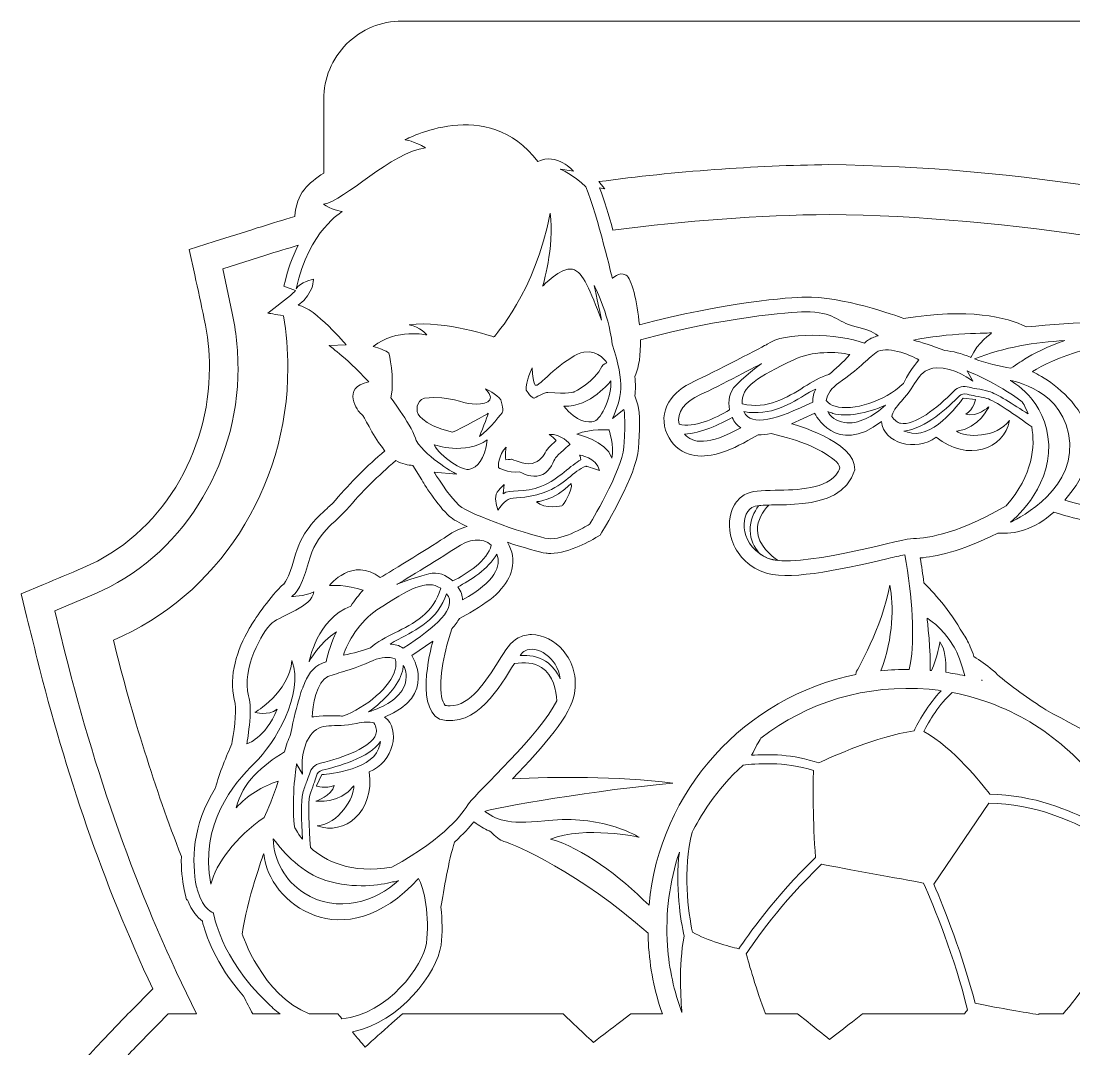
# Model space of a CAD drawing. Header units: millimetres. Extents: x -1650 to -402, y -637 to 45.
# Drawn here: x -789.4 to -708.6, y -532.3 to -453.4 of the extents above; entities that cross this region are included whole.
import ezdxf

# ---------------------------------------------------------------- set-up
doc = ezdxf.new("R2010")
doc.units = ezdxf.units.MM
doc.linetypes.add('K5LT32771', pattern=[0])
doc.linetypes.add('K5LT32772', pattern=[0])
doc.layers.add('layer 1', color=7, linetype='Continuous')

msp = doc.modelspace()

# ---------------------------------------------------------------- linework, layer by layer
at = {"layer": 'layer 1', "color": 1, "linetype": 'K5LT32771', "lineweight": 18, "true_color": 0xff0000}
for points, knots in [([(-766.167, -465.087), (-766.167, -461.47), (-766.167, -459.416), (-766.167, -459.416), (-766.167, -457.825), (-765.535, -456.299), (-764.41, -455.174), (-763.285, -454.048), (-761.759, -453.416), (-760.167, -453.416), (-760.167, -453.416), (-692.168, -453.416), (-692.168, -453.416), (-690.576, -453.416), (-689.05, -454.048), (-687.925, -455.174), (-686.8, -456.299), (-686.168, -457.825), (-686.168, -459.416), (-686.168, -459.416), (-686.168, -462.753), (-686.168, -468.483)], [0.5200302, 0.5200302, 0.5200302, 0.5200302, 0.5263158, 0.5263158, 0.5263158, 0.5789474, 0.5789474, 0.5789474, 0.6315789, 0.6315789, 0.6315789, 0.6842105, 0.6842105, 0.6842105, 0.7368421, 0.7368421, 0.7368421, 0.7894737, 0.7894737, 0.7894737, 0.7969177, 0.7969177, 0.7969177, 0.7969177]), ([(-766.167, -565.715), (-766.608, -564.897), (-766.94, -564.014), (-767.146, -563.083), (-767.146, -563.083), (-767.676, -563.247), (-767.676, -563.247), (-767.931, -563.326), (-768.186, -563.405), (-768.441, -563.484), (-772.037, -564.599), (-775.425, -565.79), (-778.928, -567.17), (-779.469, -567.384), (-780.01, -567.597), (-780.552, -567.811), (-780.552, -567.811), (-781.807, -568.305), (-781.807, -568.305), (-782.814, -567.407), (-782.814, -567.407), (-783.248, -567.02), (-783.682, -566.633), (-784.117, -566.245), (-784.982, -565.474), (-785.811, -564.696), (-786.636, -563.881), (-786.974, -563.547), (-787.312, -563.212), (-787.65, -562.878), (-787.65, -562.878), (-788.433, -562.104), (-788.433, -562.104), (-788.279, -561.014), (-788.279, -561.014), (-788.279, -561.011), (-786.997, -551.933), (-786.996, -551.93), (-786.996, -551.93), (-786.8, -550.537), (-786.8, -550.537), (-785.855, -550.256), (-785.855, -550.256), (-785.906, -550.195), (-785.957, -550.134), (-786.007, -550.073), (-786.007, -550.073), (-786.628, -549.326), (-786.628, -549.326), (-786.492, -548.365), (-786.492, -548.365), (-786.491, -548.354), (-784.411, -533.621), (-784.41, -533.616), (-784.41, -533.616), (-784.314, -532.932), (-784.314, -532.932), (-783.841, -532.426), (-783.841, -532.426), (-783.637, -532.208), (-783.433, -531.99), (-783.229, -531.772), (-782.328, -530.808), (-781.418, -529.862), (-780.49, -528.923), (-780.212, -528.642), (-779.934, -528.361), (-779.657, -528.081), (-779.657, -528.081), (-779.283, -527.703), (-779.283, -527.703), (-783.087, -519.595), (-785.982, -511.072), (-788.141, -502.384), (-788.405, -501.325), (-788.668, -500.266), (-788.932, -499.206), (-788.932, -499.206), (-789.384, -497.385), (-789.384, -497.385), (-787.654, -496.657), (-787.654, -496.657), (-786.648, -496.234), (-785.641, -495.811), (-784.635, -495.388), (-778.603, -492.852), (-774.933, -486.485), (-774.933, -480.046), (-774.933, -478.788), (-775.063, -477.527), (-775.327, -476.296), (-775.571, -475.163), (-775.815, -474.031), (-776.058, -472.898), (-776.058, -472.898), (-776.477, -470.95), (-776.477, -470.95), (-774.578, -470.348), (-774.578, -470.348), (-773.473, -469.998), (-772.369, -469.648), (-771.264, -469.298), (-770.429, -469.033), (-769.591, -468.776), (-768.751, -468.527), (-768.751, -468.527), (-768.394, -468.422), (-768.394, -468.422), (-768.267, -466.623), (-767.328, -465.838), (-766.167, -465.087)], [1.519539, 1.519539, 1.519539, 1.519539, 1.5217391, 1.5217391, 1.5217391, 1.5326087, 1.5326087, 1.5326087, 1.5434783, 1.5434783, 1.5434783, 1.5543478, 1.5543478, 1.5543478, 1.5652174, 1.5652174, 1.5652174, 1.576087, 1.576087, 1.5869565, 1.5869565, 1.5869565, 1.5978261, 1.5978261, 1.5978261, 1.6086957, 1.6086957, 1.6086957, 1.6195652, 1.6195652, 1.6195652, 1.6304348, 1.6304348, 1.6413043, 1.6413043, 1.6413043, 1.6521739, 1.6521739, 1.6521739, 1.6630435, 1.6630435, 1.673913, 1.673913, 1.673913, 1.6847826, 1.6847826, 1.6847826, 1.6956522, 1.6956522, 1.7065217, 1.7065217, 1.7065217, 1.7173913, 1.7173913, 1.7173913, 1.7282609, 1.7282609, 1.7391304, 1.7391304, 1.7391304, 1.75, 1.75, 1.75, 1.7608696, 1.7608696, 1.7608696, 1.7717391, 1.7717391, 1.7717391, 1.7826087, 1.7826087, 1.7826087, 1.7934783, 1.7934783, 1.7934783, 1.8043478, 1.8043478, 1.8043478, 1.8152174, 1.8152174, 1.826087, 1.826087, 1.826087, 1.8369565, 1.8369565, 1.8369565, 1.8478261, 1.8478261, 1.8478261, 1.8586957, 1.8586957, 1.8586957, 1.8695652, 1.8695652, 1.8695652, 1.8804348, 1.8804348, 1.8913043, 1.8913043, 1.8913043, 1.9021739, 1.9021739, 1.9021739, 1.9130435, 1.9130435, 1.9130435, 1.923913, 1.923913, 1.923913, 1.9315444, 1.9315444, 1.9315444, 1.9315444])]:
    msp.add_open_spline(points, degree=3, knots=knots, dxfattribs=at)
at = {"layer": 'layer 1', "color": 3, "linetype": 'K5LT32772', "lineweight": 18, "true_color": 0x00ff00}
for points, knots in [([(-764.81, -558.387), (-765.061, -559.167), (-765.197, -559.997), (-765.197, -560.859), (-765.197, -565.315), (-761.573, -568.939), (-757.118, -568.939), (-757.118, -568.939), (-749.828, -568.939), (-740.353, -568.939), (-735.491, -571.801), (-731.376, -573.509), (-728.656, -574.465), (-728.656, -574.465), (-727.387, -574.912), (-727.387, -574.912), (-726.118, -574.465), (-726.118, -574.465), (-723.399, -573.509), (-719.283, -571.801), (-714.422, -568.939), (-704.947, -568.939), (-697.657, -568.939), (-697.657, -568.939), (-693.202, -568.939), (-689.578, -565.315), (-689.578, -560.859), (-689.578, -560.453), (-689.609, -560.053), (-689.667, -559.663), (-689.663, -559.664), (-689.66, -559.665), (-689.656, -559.666), (-689.656, -559.666), (-688.286, -560.027), (-688.286, -560.027), (-686.887, -560.425), (-686.887, -560.425), (-683.346, -561.435), (-681.629, -561.982), (-678.145, -563.211), (-678.145, -563.211), (-677.411, -563.471), (-677.411, -563.471), (-674.506, -564.514), (-673.101, -565.058), (-670.253, -566.244), (-670.253, -566.244), (-665.658, -568.16), (-665.658, -568.16), (-667.365, -556.069), (-667.365, -556.069), (-668.902, -555.535), (-668.902, -555.535), (-669.758, -553.915), (-670.418, -552.688), (-671.161, -551.345), (-670.549, -550.675), (-670.104, -550.164), (-669.394, -549.326), (-669.394, -549.326), (-668.575, -548.356), (-668.575, -548.356), (-670.492, -534.774), (-670.492, -534.774), (-670.967, -534.172), (-670.967, -534.172), (-672.116, -532.715), (-672.687, -532.01), (-673.823, -530.644), (-673.823, -530.644), (-674.674, -529.622), (-674.674, -529.622), (-676.297, -529.622), (-678.859, -529.622), (-674.649, -521.248), (-671.275, -511.978), (-668.759, -501.856), (-668.759, -501.856), (-667.97, -498.677), (-667.97, -498.677), (-670.989, -497.408), (-670.989, -497.408), (-677.594, -494.632), (-682.033, -487.655), (-682.033, -480.046), (-682.033, -478.62), (-681.884, -477.204), (-681.589, -475.836), (-681.589, -475.836), (-680.858, -472.437), (-680.858, -472.437), (-684.173, -471.387), (-684.173, -471.387), (-697.803, -467.067), (-713.135, -464.601), (-727.43, -464.44), (-733.189, -464.505), (-739.132, -464.949), (-745.071, -465.742), (-744.809, -466.051), (-744.609, -466.288), (-744.609, -466.288), (-745.003, -466.228), (-745.003, -466.228), (-744.652, -467.167), (-744.293, -468.351), (-743.983, -469.464), (-738.378, -468.736), (-732.779, -468.324), (-727.387, -468.264), (-713.601, -468.419), (-698.469, -470.867), (-685.328, -475.032), (-685.679, -476.666), (-685.856, -478.342), (-685.856, -480.046), (-685.856, -489.329), (-680.395, -497.602), (-672.47, -500.933), (-674.537, -509.252), (-677.196, -516.968), (-680.432, -524.059), (-689.666, -517.705), (-705.276, -509.235), (-710.779, -506.296), (-712.013, -505.473), (-713.591, -504.37), (-714.499, -503.571), (-714.632, -503.429), (-714.763, -503.304), (-714.889, -503.206), (-715.336, -502.859), (-715.852, -502.492), (-716.289, -502.19), (-716.475, -501.653), (-716.664, -501.2), (-716.848, -500.89), (-716.95, -500.719), (-717.054, -500.56), (-717.157, -500.408), (-717.157, -500.408), (-717.157, -500.408), (-717.157, -500.408), (-718.106, -498.67), (-719.503, -497.166), (-720.135, -496.527), (-720.213, -495.897), (-720.304, -495.262), (-720.415, -494.629), (-719.256, -494.529), (-717.428, -494.183), (-714.451, -492.72), (-713.214, -492.81), (-711.679, -492.498), (-710.159, -491.1), (-710.159, -491.1), (-709.665, -491.259), (-709.665, -491.259), (-707.994, -491.795), (-705.855, -492.115), (-703.942, -492.115), (-703.942, -492.115), (-703.942, -492.115), (-703.942, -492.115), (-701.679, -492.115), (-700.098, -491.7), (-699.244, -490.882), (-698.99, -490.639), (-698.63, -490.342), (-698.248, -490.027), (-696.559, -488.63), (-694.245, -486.718), (-694.366, -484.246), (-694.519, -481.097), (-697.718, -477.341), (-702.235, -476.768), (-704.325, -476.253), (-708.493, -476.562), (-712.255, -476.889), (-713.809, -476.125), (-716.672, -475.444), (-721.693, -476.239), (-721.693, -476.239), (-725.726, -474.708), (-728.764, -474.608), (-728.764, -474.608), (-728.911, -474.615), (-728.911, -474.615), (-729.024, -474.611), (-729.14, -474.608), (-729.263, -474.608), (-730.299, -474.608), (-735.517, -475.003), (-741.953, -476.739), (-742.121, -474.982), (-742.533, -473.163), (-742.976, -472.922), (-743.554, -472.606), (-744.026, -473.184), (-744.026, -473.184), (-745.128, -468.46), (-746.073, -466.151), (-747.018, -465.207), (-748.014, -464.787), (-748.014, -464.787), (-747.019, -464.939), (-747.019, -464.939), (-748.26, -463.471), (-749.747, -464.209), (-753.578, -459.066), (-759.929, -462.53), (-759.929, -462.53), (-759.194, -462.635), (-758.355, -463.159), (-760.926, -463.422), (-764.6, -467.254), (-766.174, -467.463), (-765.702, -467.884), (-764.757, -468.041), (-764.757, -468.041), (-767.277, -469.458), (-768.274, -473.971), (-768.011, -473.447), (-766.962, -473.237), (-766.962, -473.237), (-766.857, -474.234), (-768.116, -475.231), (-766.805, -475.441), (-764.443, -478.275), (-764.443, -478.275), (-765.755, -478.328), (-765.755, -478.328), (-764.653, -479.062), (-762.711, -481.109), (-764.862, -481.529), (-763.551, -483.418), (-763.288, -483.576), (-763.025, -483.733), (-762.5, -485.151), (-761.661, -486.148), (-761.607, -486.242), (-761.549, -486.329), (-761.489, -486.411), (-762.833, -487.555), (-764.108, -488.812), (-765.274, -490.195), (-765.433, -490.384), (-765.654, -490.588), (-765.911, -490.824), (-766.757, -491.602), (-767.915, -492.668), (-768.433, -494.699), (-768.832, -496.262), (-769.253, -496.645), (-769.258, -496.649), (-769.258, -496.649), (-769.258, -496.649), (-769.258, -496.649), (-770.275, -497.54), (-771.355, -499.199), (-771.754, -499.838), (-771.754, -499.838), (-771.762, -499.852), (-771.762, -499.852), (-771.859, -500.008), (-771.914, -500.102), (-771.914, -500.102), (-771.914, -500.106), (-771.914, -500.106), (-772.773, -501.562), (-773.494, -503.743), (-773.026, -505.497), (-773.026, -505.497), (-773.007, -505.563), (-773.007, -505.563), (-772.847, -506.041), (-772.968, -507.567), (-773.179, -508.692), (-773.179, -508.692), (-773.22, -508.906), (-773.22, -508.906), (-773.608, -509.78), (-774.176, -511.146), (-774.471, -512.273), (-776.274, -515.166), (-776.315, -517.908), (-775.927, -519.888), (-775.927, -519.888), (-775.909, -519.889), (-775.909, -519.889), (-775.89, -519.97), (-775.873, -520.052), (-775.851, -520.124), (-775.376, -521.691), (-774.617, -521.881), (-774.617, -521.881), (-774.146, -525.303), (-770.513, -528.742), (-770.208, -529.052), (-769.878, -529.349), (-769.521, -529.622), (-770.198, -529.622), (-770.908, -529.622), (-771.617, -529.622), (-771.853, -529.174), (-772.086, -528.722), (-772.316, -528.269), (-774.494, -525.792), (-775.244, -523.477), (-775.479, -522.499), (-775.84, -522.226), (-776.281, -521.735), (-776.622, -520.857), (-776.622, -520.857), (-776.706, -520.857), (-776.706, -520.857), (-776.878, -520.075), (-776.878, -520.075), (-777.019, -519.355), (-777.115, -518.496), (-777.086, -517.541), (-779.113, -512.307), (-780.854, -506.768), (-782.304, -500.933), (-774.379, -497.602), (-768.918, -489.329), (-768.918, -480.046), (-768.918, -478.688), (-769.031, -477.346), (-769.255, -476.03), (-769.831, -475.937), (-770.445, -475.839), (-770.445, -475.839), (-768.718, -474.472), (-768.718, -474.472), (-768.56, -474.347), (-768.433, -474.226), (-768.332, -474.111), (-768.332, -474.111), (-769.219, -473.762), (-769.219, -473.762), (-768.943, -472.514), (-768.556, -471.479), (-768.129, -470.629), (-768.959, -470.875), (-769.784, -471.127), (-770.602, -471.387), (-770.602, -471.387), (-773.916, -472.437), (-773.916, -472.437), (-773.185, -475.836), (-773.185, -475.836), (-772.891, -477.204), (-772.742, -478.62), (-772.742, -480.046), (-772.742, -487.655), (-777.18, -494.632), (-783.786, -497.408), (-783.786, -497.408), (-786.805, -498.677), (-786.805, -498.677), (-786.015, -501.856), (-786.015, -501.856), (-783.499, -511.978), (-780.125, -521.248), (-775.915, -529.622), (-777.218, -529.622), (-778.098, -529.622), (-778.098, -529.622), (-778.931, -530.464), (-778.931, -530.464), (-780.005, -531.551), (-780.545, -532.111), (-781.629, -533.269), (-781.629, -533.269), (-782.24, -533.923), (-782.24, -533.923), (-784.322, -548.671), (-784.322, -548.671), (-783.519, -549.637), (-783.519, -549.637), (-782.905, -550.378), (-782.52, -550.829), (-782.012, -551.399), (-782.341, -551.496), (-784.826, -552.236), (-784.826, -552.236), (-786.109, -561.32), (-786.109, -561.32), (-785.095, -562.322), (-785.095, -562.322), (-784.151, -563.255), (-783.65, -563.726), (-782.658, -564.61), (-782.658, -564.61), (-781.355, -565.771), (-781.355, -565.771), (-779.731, -565.131), (-779.731, -565.131), (-775.492, -563.462), (-773.404, -562.727), (-769.09, -561.391), (-769.09, -561.391), (-768.326, -561.154), (-768.326, -561.154), (-767.797, -560.553), (-767.797, -560.553), (-766.835, -559.457), (-766.269, -558.826), (-765.431, -557.916), (-765.222, -558.077), (-765.025, -558.226), (-764.81, -558.387)], [0, 0, 0, 0, 0.006667, 0.006667, 0.006667, 0.013333, 0.013333, 0.013333, 0.02, 0.02, 0.02, 0.026667, 0.026667, 0.026667, 0.033333, 0.033333, 0.04, 0.04, 0.04, 0.046667, 0.046667, 0.046667, 0.053333, 0.053333, 0.053333, 0.06, 0.06, 0.06, 0.066667, 0.066667, 0.066667, 0.073333, 0.073333, 0.073333, 0.08, 0.08, 0.086667, 0.086667, 0.086667, 0.093333, 0.093333, 0.093333, 0.1, 0.1, 0.1, 0.106667, 0.106667, 0.106667, 0.113333, 0.113333, 0.12, 0.12, 0.126667, 0.126667, 0.126667, 0.133333, 0.133333, 0.133333, 0.14, 0.14, 0.14, 0.146667, 0.146667, 0.153333, 0.153333, 0.16, 0.16, 0.16, 0.166667, 0.166667, 0.166667, 0.173333, 0.173333, 0.18, 0.18, 0.18, 0.186667, 0.186667, 0.186667, 0.193333, 0.193333, 0.2, 0.2, 0.2, 0.206667, 0.206667, 0.206667, 0.213333, 0.213333, 0.213333, 0.22, 0.22, 0.226667, 0.226667, 0.226667, 0.233333, 0.233333, 0.233333, 0.24, 0.24, 0.24, 0.246667, 0.246667, 0.253333, 0.253333, 0.253333, 0.26, 0.26, 0.26, 0.266667, 0.266667, 0.266667, 0.273333, 0.273333, 0.273333, 0.28, 0.28, 0.28, 0.286667, 0.286667, 0.286667, 0.293333, 0.293333, 0.293333, 0.3, 0.3, 0.3, 0.306667, 0.306667, 0.306667, 0.313333, 0.313333, 0.313333, 0.32, 0.32, 0.32, 0.326667, 0.326667, 0.326667, 0.333333, 0.333333, 0.333333, 0.34, 0.34, 0.34, 0.346667, 0.346667, 0.346667, 0.353333, 0.353333, 0.353333, 0.36, 0.36, 0.36, 0.366667, 0.366667, 0.366667, 0.373333, 0.373333, 0.373333, 0.38, 0.38, 0.38, 0.386667, 0.386667, 0.386667, 0.393333, 0.393333, 0.393333, 0.4, 0.4, 0.4, 0.406667, 0.406667, 0.406667, 0.413333, 0.413333, 0.413333, 0.42, 0.42, 0.42, 0.426667, 0.426667, 0.426667, 0.433333, 0.433333, 0.433333, 0.44, 0.44, 0.44, 0.446667, 0.446667, 0.446667, 0.453333, 0.453333, 0.453333, 0.46, 0.46, 0.46, 0.466667, 0.466667, 0.473333, 0.473333, 0.473333, 0.48, 0.48, 0.486667, 0.486667, 0.493333, 0.493333, 0.493333, 0.5, 0.5, 0.506667, 0.506667, 0.506667, 0.513333, 0.513333, 0.513333, 0.52, 0.52, 0.526667, 0.526667, 0.526667, 0.533333, 0.533333, 0.54, 0.54, 0.54, 0.546667, 0.546667, 0.553333, 0.553333, 0.56, 0.56, 0.56, 0.566667, 0.566667, 0.566667, 0.573333, 0.573333, 0.573333, 0.58, 0.58, 0.58, 0.586667, 0.586667, 0.586667, 0.593333, 0.593333, 0.593333, 0.6, 0.6, 0.6, 0.606667, 0.606667, 0.606667, 0.62, 0.62, 0.62, 0.626667, 0.626667, 0.626667, 0.633333, 0.633333, 0.633333, 0.64, 0.64, 0.646667, 0.646667, 0.646667, 0.653333, 0.653333, 0.653333, 0.66, 0.66, 0.66, 0.666667, 0.666667, 0.666667, 0.673333, 0.673333, 0.673333, 0.68, 0.68, 0.68, 0.686667, 0.686667, 0.686667, 0.693333, 0.693333, 0.693333, 0.7, 0.7, 0.7, 0.706667, 0.706667, 0.713333, 0.713333, 0.713333, 0.72, 0.72, 0.72, 0.726667, 0.726667, 0.726667, 0.733333, 0.733333, 0.733333, 0.74, 0.74, 0.74, 0.746667, 0.746667, 0.746667, 0.753333, 0.753333, 0.76, 0.76, 0.76, 0.766667, 0.766667, 0.766667, 0.773333, 0.773333, 0.773333, 0.78, 0.78, 0.78, 0.786667, 0.786667, 0.786667, 0.793333, 0.793333, 0.8, 0.8, 0.8, 0.806667, 0.806667, 0.806667, 0.813333, 0.813333, 0.813333, 0.82, 0.82, 0.82, 0.826667, 0.826667, 0.826667, 0.833333, 0.833333, 0.84, 0.84, 0.84, 0.846667, 0.846667, 0.846667, 0.853333, 0.853333, 0.853333, 0.86, 0.86, 0.866667, 0.866667, 0.866667, 0.873333, 0.873333, 0.873333, 0.88, 0.88, 0.886667, 0.886667, 0.886667, 0.893333, 0.893333, 0.893333, 0.9, 0.9, 0.906667, 0.906667, 0.913333, 0.913333, 0.913333, 0.92, 0.92, 0.92, 0.926667, 0.926667, 0.933333, 0.933333, 0.94, 0.94, 0.94, 0.946667, 0.946667, 0.946667, 0.953333, 0.953333, 0.96, 0.96, 0.96, 0.966667, 0.966667, 0.966667, 0.973333, 0.973333, 0.98, 0.98, 0.98, 0.986667, 0.986667, 0.986667, 1, 1, 1, 1]), ([(-761.013, -482.338), (-761.013, -482.338), (-759.3, -484.649), (-759.074, -485.624), (-758.166, -487.041), (-755.99, -488.189), (-755.99, -488.189), (-757.688, -488.052), (-757.688, -488.052), (-756.598, -489.87), (-755.767, -490.597), (-754.936, -491.325), (-750.105, -492.987), (-748.962, -493.142), (-747.819, -493.298), (-745.793, -492.051), (-745.793, -492.051), (-743.301, -488), (-743.145, -486.13), (-742.989, -483.689), (-743.145, -483.221), (-743.145, -483.221), (-744.023, -483.917), (-744.023, -483.917), (-743.334, -482.362), (-743.021, -481.266), (-744.033, -478.229), (-744.356, -475.698), (-745.43, -473.716), (-745.43, -473.716), (-744.963, -475.793), (-744.859, -476.365), (-745.742, -474.131), (-746.21, -472.677), (-747.092, -472.469), (-747.975, -472.261), (-749.378, -473.767), (-749.378, -473.767), (-748.443, -470.807), (-748.807, -468.157), (-749.897, -474.184), (-753.117, -477.664), (-753.117, -477.664), (-756.858, -476.365), (-759.611, -476.728), (-758.779, -476.884), (-758.26, -477.508), (-758.26, -477.508), (-760.597, -476.988), (-762.364, -478.39), (-761.324, -478.702), (-761.169, -478.91), (-761.169, -478.91), (-760.702, -480.78), (-761.013, -482.338)], [0, 0, 0, 0, 0.045455, 0.045455, 0.045455, 0.090909, 0.090909, 0.136364, 0.136364, 0.181818, 0.181818, 0.181818, 0.227273, 0.227273, 0.227273, 0.272727, 0.272727, 0.318182, 0.318182, 0.318182, 0.363636, 0.363636, 0.409091, 0.409091, 0.409091, 0.454545, 0.454545, 0.454545, 0.5, 0.5, 0.545455, 0.545455, 0.545455, 0.590909, 0.590909, 0.590909, 0.636364, 0.636364, 0.681818, 0.681818, 0.681818, 0.727273, 0.727273, 0.772727, 0.772727, 0.772727, 0.818182, 0.818182, 0.863636, 0.863636, 0.863636, 0.909091, 0.909091, 1, 1, 1, 1]), ([(-752.077, -493.423), (-750.788, -493.859), (-749.607, -494.192), (-749.115, -494.259), (-748.999, -494.275), (-748.878, -494.283), (-748.752, -494.283), (-747.34, -494.283), (-745.548, -493.224), (-745.202, -493.012), (-745.202, -493.012), (-744.974, -492.871), (-744.974, -492.871), (-744.834, -492.642), (-744.834, -492.642), (-744.564, -492.204), (-742.194, -488.302), (-742.019, -486.202), (-741.942, -484.988), (-741.889, -483.423), (-742.076, -482.864), (-742.076, -482.864), (-742.305, -482.177), (-742.305, -482.177), (-742.248, -481.735), (-742.243, -481.249), (-742.3, -480.697), (-742.106, -480.252), (-741.874, -479.471), (-741.874, -478.275), (-741.874, -478.149), (-741.876, -478.02), (-741.88, -477.888), (-735.519, -476.147), (-730.343, -475.736), (-729.263, -475.736), (-726.919, -475.736), (-726.874, -476.502), (-725.432, -476.863), (-724.51, -477.093), (-724.104, -477.213), (-723.648, -477.588), (-723.942, -477.65), (-724.219, -477.764), (-724.464, -477.948), (-724.544, -478.007), (-724.621, -478.074), (-724.699, -478.139), (-726.696, -477.381), (-730.91, -477.257), (-732.149, -478.229), (-732.182, -478.247), (-736.451, -480.479), (-737.735, -481.065), (-738.637, -481.475), (-739.292, -482.011), (-739.684, -482.657), (-740.151, -483.428), (-740.199, -484.308), (-739.82, -485.135), (-739.471, -485.892), (-738.894, -486.418), (-738.149, -486.657), (-736.99, -487.029), (-735.51, -486.687), (-733.627, -485.612), (-733.627, -485.612), (-732.853, -485.17), (-732.853, -485.17), (-732.542, -485.179), (-732.211, -485.147), (-731.856, -485.078), (-731.856, -485.078), (-730.584, -485.414), (-730.584, -485.414), (-728.79, -485.893), (-726.738, -486.962), (-726.567, -487.7), (-726.612, -487.819), (-726.667, -487.931), (-726.73, -488.034), (-726.73, -488.034), (-726.73, -488.034), (-726.73, -488.034), (-727.539, -489.368), (-729.843, -489.404), (-731.527, -489.43), (-732.632, -489.446), (-733.361, -489.458), (-733.908, -489.79), (-734.208, -489.972), (-734.457, -490.226), (-734.649, -490.543), (-735.098, -491.283), (-735.177, -492.292), (-734.861, -493.243), (-734.488, -494.363), (-733.645, -495.236), (-732.485, -495.702), (-730.721, -496.413), (-726.925, -495.618), (-722.86, -494.668), (-722.426, -494.567), (-721.958, -494.457), (-721.603, -494.38), (-720.997, -497.553), (-720.834, -501.012), (-721.152, -502.683), (-721.183, -502.847), (-721.221, -503.015), (-721.266, -503.186), (-721.995, -503.181), (-722.714, -503.216), (-723.423, -503.287), (-722.47, -500.67), (-722.437, -498.323), (-722.739, -496.709), (-723.321, -499.955), (-725.319, -503.367), (-725.319, -503.367), (-725.324, -503.437), (-725.341, -503.576), (-733.856, -505.288), (-740.424, -512.442), (-741.215, -521.286), (-743.55, -519.004), (-746.29, -516.891), (-748.775, -516.202), (-746.116, -515.165), (-741.971, -516.067), (-741.971, -516.067), (-744.661, -514.385), (-748.595, -514.76), (-751.964, -515.081), (-752.688, -514.87), (-753.822, -514.084), (-753.281, -513.813), (-744.81, -512.371), (-739.402, -511.921), (-743.719, -511.352), (-748.441, -511.417), (-751.683, -511.576), (-749.235, -509.027), (-747.197, -506.67), (-746.93, -505.036), (-746.728, -503.802), (-747.038, -502.629), (-747.801, -501.73), (-748.45, -500.967), (-749.354, -500.51), (-750.219, -500.51), (-750.591, -500.51), (-750.937, -500.592), (-751.248, -500.755), (-751.816, -501.05), (-752.204, -501.668), (-752.791, -502.604), (-753.686, -504.03), (-754.911, -505.983), (-756.471, -505.983), (-756.471, -505.983), (-756.471, -505.983), (-756.471, -505.983), (-756.592, -505.983), (-756.716, -505.972), (-756.842, -505.949), (-757.383, -505.42), (-757.234, -503.112), (-756.713, -501.329), (-756.713, -501.329), (-756.341, -500.067), (-756.341, -500.067), (-756.099, -499.799), (-755.899, -499.532), (-755.745, -499.262), (-755.745, -499.262), (-754.966, -498.829), (-754.966, -498.829), (-753.07, -497.775), (-752.011, -496.688), (-751.729, -495.504), (-751.559, -494.793), (-751.68, -494.077), (-752.077, -493.423)], [0, 0, 0, 0, 0.015873, 0.015873, 0.015873, 0.031746, 0.031746, 0.031746, 0.047619, 0.047619, 0.047619, 0.063492, 0.063492, 0.079365, 0.079365, 0.079365, 0.095238, 0.095238, 0.095238, 0.111111, 0.111111, 0.111111, 0.126984, 0.126984, 0.126984, 0.142857, 0.142857, 0.142857, 0.15873, 0.15873, 0.15873, 0.174603, 0.174603, 0.174603, 0.190476, 0.190476, 0.190476, 0.206349, 0.206349, 0.206349, 0.222222, 0.222222, 0.222222, 0.238095, 0.238095, 0.238095, 0.253968, 0.253968, 0.253968, 0.269841, 0.269841, 0.269841, 0.285714, 0.285714, 0.285714, 0.301587, 0.301587, 0.301587, 0.31746, 0.31746, 0.31746, 0.333333, 0.333333, 0.333333, 0.349206, 0.349206, 0.349206, 0.365079, 0.365079, 0.365079, 0.380952, 0.380952, 0.380952, 0.396825, 0.396825, 0.396825, 0.412698, 0.412698, 0.412698, 0.428571, 0.428571, 0.428571, 0.444444, 0.444444, 0.444444, 0.460317, 0.460317, 0.460317, 0.47619, 0.47619, 0.47619, 0.492063, 0.492063, 0.492063, 0.507937, 0.507937, 0.507937, 0.52381, 0.52381, 0.52381, 0.539683, 0.539683, 0.539683, 0.555556, 0.555556, 0.555556, 0.571429, 0.571429, 0.571429, 0.587302, 0.587302, 0.587302, 0.603175, 0.603175, 0.603175, 0.619048, 0.619048, 0.619048, 0.634921, 0.634921, 0.650794, 0.650794, 0.650794, 0.666667, 0.666667, 0.666667, 0.68254, 0.68254, 0.68254, 0.698413, 0.698413, 0.714286, 0.714286, 0.714286, 0.730159, 0.730159, 0.730159, 0.746032, 0.746032, 0.746032, 0.761905, 0.761905, 0.761905, 0.777778, 0.777778, 0.777778, 0.793651, 0.793651, 0.793651, 0.809524, 0.809524, 0.809524, 0.825397, 0.825397, 0.825397, 0.84127, 0.84127, 0.84127, 0.857143, 0.857143, 0.857143, 0.873016, 0.873016, 0.873016, 0.888889, 0.888889, 0.888889, 0.904762, 0.904762, 0.904762, 0.920635, 0.920635, 0.920635, 0.936508, 0.936508, 0.936508, 0.952381, 0.952381, 0.952381, 0.968254, 0.968254, 0.968254, 1, 1, 1, 1]), ([(-720.931, -477.91), (-720.335, -478.075), (-719.529, -478.327), (-718.515, -478.705), (-717.927, -478.77), (-717.243, -478.919), (-716.545, -479.227), (-716.54, -479.229), (-716.535, -479.231), (-716.53, -479.233), (-716.012, -478.09), (-714.933, -477.358), (-714.933, -477.358), (-718.426, -477.358), (-720.931, -477.91)], [0, 0, 0, 0, 0.166667, 0.166667, 0.166667, 0.333333, 0.333333, 0.333333, 0.5, 0.5, 0.5, 0.666667, 0.666667, 1, 1, 1, 1]), ([(-709.332, -477.948), (-711.557, -478.052), (-713.949, -478.444), (-716.238, -479.353), (-715.369, -479.69), (-714.331, -479.919), (-713.461, -480.069), (-712.991, -479.756), (-712.427, -479.38), (-712.427, -479.38), (-711.751, -478.929), (-710.647, -478.407), (-709.332, -477.948)], [0, 0, 0, 0, 0.2, 0.2, 0.2, 0.4, 0.4, 0.4, 0.6, 0.6, 0.6, 1, 1, 1, 1]), ([(-711.802, -480.318), (-711.802, -480.318), (-703.934, -484.02), (-709.321, -490.185), (-706.202, -491.186), (-701.377, -491.363), (-700.023, -490.068), (-698.67, -488.773), (-695.374, -486.714), (-695.492, -484.301), (-695.61, -481.888), (-698.199, -478.417), (-702.377, -477.887), (-706.084, -477.71), (-710.39, -479.376), (-711.802, -480.318)], [0, 0, 0, 0, 0.166667, 0.166667, 0.166667, 0.333333, 0.333333, 0.333333, 0.5, 0.5, 0.5, 0.666667, 0.666667, 0.666667, 1, 1, 1, 1]), ([(-750.185, -480.031), (-750.185, -480.031), (-750.699, -481.093), (-750.63, -481.744), (-750.254, -482.361), (-750.014, -482.361), (-750.014, -482.361), (-749.191, -481.915), (-748.986, -481.915), (-747.409, -482.087), (-746.964, -481.881), (-746.964, -481.881), (-745.353, -481.093), (-744.839, -479.928), (-744.736, -479.756), (-744.462, -479.653), (-744.462, -479.653), (-745.011, -478.626), (-746.21, -478.831), (-747.409, -479.037), (-749.432, -481.127), (-749.706, -481.298), (-749.979, -481.47), (-750.082, -481.47), (-750.185, -480.031)], [0, 0, 0, 0, 0.1, 0.1, 0.1, 0.2, 0.2, 0.3, 0.3, 0.3, 0.4, 0.4, 0.5, 0.5, 0.5, 0.6, 0.6, 0.7, 0.7, 0.7, 0.8, 0.8, 0.8, 1, 1, 1, 1]), ([(-727.418, -480.544), (-728.1, -480.735), (-728.702, -481.111), (-729.333, -481.505), (-730.644, -482.326), (-732.113, -483.246), (-734.068, -482.808), (-734.177, -481.458), (-732.859, -480.751), (-730.117, -479.408), (-728.746, -478.741), (-726.783, -478.771), (-725.82, -479.016), (-726.357, -479.645), (-726.929, -480.111), (-727.418, -480.544)], [0, 0, 0, 0, 0.166667, 0.166667, 0.166667, 0.333333, 0.333333, 0.333333, 0.5, 0.5, 0.5, 0.666667, 0.666667, 0.666667, 1, 1, 1, 1]), ([(-721.699, -481.226), (-721.72, -481.244), (-721.745, -481.266), (-721.775, -481.292), (-723.088, -482.566), (-725.598, -483.39), (-726.942, -482.987), (-727.217, -482.904), (-727.427, -482.778), (-727.622, -482.541), (-727.538, -482.063), (-727.216, -481.567), (-726.645, -481.174), (-725.152, -480.146), (-724.497, -479.384), (-723.785, -478.848), (-723.075, -478.313), (-721.221, -479.002), (-720.514, -479.43), (-720.514, -479.43), (-721.02, -479.946), (-721.699, -481.225), (-721.699, -481.226), (-721.699, -481.226), (-721.699, -481.226)], [0, 0, 0, 0, 0.111111, 0.111111, 0.111111, 0.222222, 0.222222, 0.222222, 0.333333, 0.333333, 0.333333, 0.444444, 0.444444, 0.444444, 0.555556, 0.555556, 0.555556, 0.666667, 0.666667, 0.666667, 0.777778, 0.777778, 0.777778, 1, 1, 1, 1]), ([(-738.905, -484.35), (-739.122, -483.449), (-738.461, -482.634), (-737.268, -482.09), (-735.937, -481.484), (-732.577, -479.702), (-732.577, -479.702), (-733.4, -480.261), (-734.562, -481.388), (-735.064, -481.874), (-735.165, -482.596), (-735.032, -483.248), (-736.18, -483.948), (-737.795, -484.687), (-738.905, -484.35)], [0, 0, 0, 0, 0.166667, 0.166667, 0.166667, 0.333333, 0.333333, 0.5, 0.5, 0.5, 0.666667, 0.666667, 0.666667, 1, 1, 1, 1]), ([(-712.136, -483.577), (-713.256, -482.866), (-714.581, -481.995), (-715.145, -481.838), (-715.484, -481.744), (-715.791, -481.69), (-716.063, -481.642), (-716.292, -481.601), (-716.49, -481.566), (-716.655, -481.517), (-717.077, -481.39), (-717.523, -481.498), (-717.816, -481.802), (-719.121, -483.144), (-720.882, -484.504), (-721.914, -484.293), (-722.165, -484.242), (-722.36, -484.087), (-722.598, -483.762), (-722.527, -483.429), (-722.274, -483.037), (-721.847, -482.585), (-720.629, -481.294), (-720.61, -480.145), (-719.192, -480.038), (-717.774, -479.932), (-716.383, -481.065), (-716.383, -481.065), (-716.818, -480.269), (-716.818, -480.269), (-714.555, -481.158), (-712.599, -482.634), (-712.599, -482.634), (-712.359, -482.976), (-712.136, -483.577)], [0, 0, 0, 0, 0.076923, 0.076923, 0.076923, 0.153846, 0.153846, 0.153846, 0.230769, 0.230769, 0.230769, 0.307692, 0.307692, 0.307692, 0.384615, 0.384615, 0.384615, 0.461538, 0.461538, 0.461538, 0.538462, 0.538462, 0.538462, 0.615385, 0.615385, 0.615385, 0.692308, 0.692308, 0.769231, 0.769231, 0.846154, 0.846154, 0.846154, 1, 1, 1, 1]), ([(-744.145, -481.042), (-744.145, -481.042), (-745.71, -483.074), (-747.753, -482.975), (-746.766, -484.219), (-745.903, -484.272), (-745.394, -484.131), (-744.884, -483.99), (-744.019, -482.075), (-744.145, -481.042)], [0, 0, 0, 0, 0.25, 0.25, 0.25, 0.5, 0.5, 0.5, 1, 1, 1, 1]), ([(-713.521, -480.999), (-713.521, -480.999), (-710.692, -482.437), (-710.557, -485.939), (-710.423, -489.442), (-713.476, -491.867), (-713.476, -491.867), (-708.695, -489.75), (-708.944, -485.811), (-709.206, -481.668), (-713.521, -480.999), (-713.521, -480.999)], [0, 0, 0, 0, 0.2, 0.2, 0.2, 0.4, 0.4, 0.6, 0.6, 0.6, 1, 1, 1, 1]), ([(-753.749, -481.641), (-753.749, -481.641), (-752.893, -482.053), (-752.584, -482.498), (-752.379, -483.08), (-752.447, -483.423), (-752.447, -483.423), (-753.475, -484.794), (-754.229, -485.308), (-753.921, -484.622), (-753.544, -483.526), (-753.544, -483.526), (-755.669, -484.726), (-756.285, -484.965), (-758.787, -484.383), (-758.993, -483.423), (-758.993, -483.423), (-759.164, -482.567), (-758.444, -482.361), (-756.388, -482.155), (-755.6, -482.772), (-754.778, -482.807), (-753.955, -482.841), (-752.755, -482.738), (-753.749, -481.641)], [0, 0, 0, 0, 0.1, 0.1, 0.1, 0.2, 0.2, 0.3, 0.3, 0.3, 0.4, 0.4, 0.5, 0.5, 0.5, 0.6, 0.6, 0.7, 0.7, 0.7, 0.8, 0.8, 0.8, 1, 1, 1, 1]), ([(-711.862, -484.567), (-711.589, -486.041), (-711.75, -488.223), (-713.826, -490.637), (-718.16, -493.083), (-720.088, -493.075), (-721.151, -493.154), (-722.214, -493.235), (-729.928, -495.517), (-732.064, -494.657), (-734.201, -493.797), (-734.317, -491.358), (-733.322, -490.753), (-732.327, -490.148), (-726.543, -491.529), (-725.428, -487.855), (-725.34, -485.637), (-730.295, -484.325), (-730.295, -484.325), (-728.503, -483.519), (-728.503, -483.519), (-726.927, -486.851), (-723.385, -484.165), (-723.257, -485.789), (-720.759, -486.53), (-719.18, -485.361), (-716.78, -487.3), (-713.99, -486.285), (-713.569, -484.076), (-714.532, -485.425), (-716.942, -485.413), (-717.641, -484.893), (-715.882, -484.703), (-715.152, -483.02), (-715.152, -483.02), (-716.091, -483.851), (-716.905, -483.6), (-716.315, -483.185), (-716.163, -482.455), (-716.163, -482.455), (-717.119, -482.358), (-717.119, -482.358), (-719.259, -485.41), (-721.065, -485.041), (-721.289, -484.995), (-721.488, -484.942), (-721.663, -484.883), (-720.038, -484.733), (-718.196, -483), (-717.412, -482.194), (-717.265, -482.043), (-717.038, -481.99), (-716.818, -482.057), (-716.621, -482.115), (-716.397, -482.155), (-716.161, -482.197), (-715.902, -482.243), (-715.609, -482.294), (-715.297, -482.381), (-714.738, -482.537), (-713.052, -483.683), (-711.862, -484.567)], [0, 0, 0, 0, 0.043478, 0.043478, 0.043478, 0.086957, 0.086957, 0.086957, 0.130435, 0.130435, 0.130435, 0.173913, 0.173913, 0.173913, 0.217391, 0.217391, 0.217391, 0.26087, 0.26087, 0.304348, 0.304348, 0.347826, 0.347826, 0.347826, 0.391304, 0.391304, 0.391304, 0.434783, 0.434783, 0.434783, 0.478261, 0.478261, 0.478261, 0.521739, 0.521739, 0.565217, 0.565217, 0.565217, 0.608696, 0.608696, 0.652174, 0.652174, 0.695652, 0.695652, 0.695652, 0.73913, 0.73913, 0.73913, 0.782609, 0.782609, 0.782609, 0.826087, 0.826087, 0.826087, 0.869565, 0.869565, 0.869565, 0.913043, 0.913043, 0.913043, 1, 1, 1, 1]), ([(-728.418, -481.663), (-728.579, -481.956), (-728.668, -482.278), (-728.658, -482.661), (-731.357, -483.972), (-733.399, -484.618), (-733.933, -483.396), (-731.897, -483.766), (-730.327, -482.793), (-729.034, -481.983), (-728.859, -481.873), (-728.686, -481.766), (-728.418, -481.663)], [0, 0, 0, 0, 0.2, 0.2, 0.2, 0.4, 0.4, 0.4, 0.6, 0.6, 0.6, 1, 1, 1, 1]), ([(-723.067, -482.897), (-724.001, -483.742), (-725.197, -484.415), (-726.227, -484.23), (-726.873, -484.114), (-727.304, -483.793), (-727.508, -483.384), (-727.351, -483.439), (-727.232, -483.488), (-727.104, -483.527), (-726.079, -483.834), (-724.522, -483.545), (-723.067, -482.897)], [0, 0, 0, 0, 0.2, 0.2, 0.2, 0.4, 0.4, 0.4, 0.6, 0.6, 0.6, 1, 1, 1, 1]), ([(-738.501, -485.127), (-737.188, -485.048), (-735.803, -484.371), (-734.834, -483.846), (-734.672, -484.193), (-734.444, -484.478), (-734.186, -484.633), (-736.648, -486.038), (-737.885, -485.831), (-738.501, -485.127)], [0, 0, 0, 0, 0.25, 0.25, 0.25, 0.5, 0.5, 0.5, 1, 1, 1, 1]), ([(-752.175, -486.116), (-752.175, -486.116), (-752.284, -486.743), (-752.202, -487.097), (-751.957, -487.069), (-751.738, -487.043), (-751.738, -487.043), (-750.784, -487.506), (-750.184, -487.37), (-749.585, -487.233), (-749.285, -486.77), (-749.094, -486.416), (-748.903, -486.061), (-748.33, -485.625), (-748.33, -485.625), (-748.74, -485.216), (-748.876, -485.162), (-747.967, -485.048), (-747.273, -485.896), (-747.273, -485.896), (-748.249, -486.743), (-748.385, -486.933), (-748.522, -487.125), (-748.74, -487.942), (-749.367, -488.215), (-749.994, -488.487), (-750.566, -488.324), (-751.139, -488.024), (-752.065, -488.106), (-752.774, -487.697), (-752.774, -487.697), (-752.802, -486.715), (-752.175, -486.116)], [0, 0, 0, 0, 0.076923, 0.076923, 0.076923, 0.153846, 0.153846, 0.230769, 0.230769, 0.230769, 0.307692, 0.307692, 0.307692, 0.384615, 0.384615, 0.461538, 0.461538, 0.461538, 0.538462, 0.538462, 0.615385, 0.615385, 0.615385, 0.692308, 0.692308, 0.692308, 0.769231, 0.769231, 0.769231, 0.846154, 0.846154, 1, 1, 1, 1]), ([(-746.752, -485.125), (-746.752, -485.125), (-744.497, -485.607), (-744.073, -486.956), (-743.861, -486.051), (-744.285, -484.798), (-744.285, -484.798), (-745.692, -484.682), (-746.752, -485.125)], [0, 0, 0, 0, 0.25, 0.25, 0.25, 0.5, 0.5, 1, 1, 1, 1]), ([(-757.703, -485.937), (-757.703, -485.937), (-755.277, -486.768), (-753.628, -485.559), (-753.765, -487.14), (-754.456, -487.66), (-754.958, -487.824), (-755.46, -487.988), (-757.238, -486.867), (-757.703, -485.937)], [0, 0, 0, 0, 0.25, 0.25, 0.25, 0.5, 0.5, 0.5, 1, 1, 1, 1]), ([(-752.401, -489.694), (-751.919, -489.328), (-750.82, -489.675), (-749.451, -489.116), (-748.083, -488.557), (-747.214, -487.477), (-746.443, -487.092), (-746.443, -486.86), (-746.56, -486.725), (-746.56, -486.725), (-745.23, -486.899), (-745.017, -487.921), (-745.904, -487.592), (-746.058, -487.592), (-746.058, -487.592), (-747.061, -487.94), (-747.619, -489.019), (-749.259, -489.598), (-750.897, -490.176), (-751.591, -489.887), (-752.015, -490.137), (-752.439, -490.388), (-752.806, -490.947), (-752.806, -490.947), (-753.037, -490.349), (-752.979, -489.906), (-752.921, -489.463), (-752.324, -489), (-752.324, -489), (-752.401, -489.694), (-752.401, -489.694)], [0, 0, 0, 0, 0.083333, 0.083333, 0.083333, 0.166667, 0.166667, 0.166667, 0.25, 0.25, 0.333333, 0.333333, 0.333333, 0.416667, 0.416667, 0.416667, 0.5, 0.5, 0.5, 0.583333, 0.583333, 0.583333, 0.666667, 0.666667, 0.75, 0.75, 0.75, 0.833333, 0.833333, 1, 1, 1, 1]), ([(-764.096, -498.331), (-766.672, -499.275), (-767.295, -502.593), (-767.295, -502.593), (-766.461, -501.09), (-765.19, -500.289), (-765.575, -501.113), (-765.864, -501.929), (-765.986, -502.589), (-766.081, -502.623), (-766.178, -502.654), (-766.271, -502.692), (-767.002, -502.984), (-767.451, -503.704), (-767.729, -504.462), (-767.729, -504.462), (-767.733, -504.466), (-767.733, -504.466), (-768.222, -505.619), (-768.707, -508.171), (-768.886, -508.557), (-769.054, -509.008), (-769.171, -509.512), (-770.887, -510.567), (-772.411, -511.847), (-772.884, -513.813), (-772.032, -512.847), (-770.891, -512.167), (-769.654, -511.758), (-770.005, -512.913), (-770.486, -514.01), (-770.732, -514.541), (-772.929, -516.042), (-774.441, -518.084), (-774.821, -519.672), (-775.722, -515.075), (-773.064, -511.921), (-771.486, -510.389), (-769.909, -508.856), (-767.656, -505.072), (-768.602, -502.503), (-768.827, -504.981), (-771.441, -506.468), (-771.441, -506.468), (-770.45, -506.784), (-769.729, -506.243), (-770.675, -508.496), (-772.072, -508.902), (-772.072, -508.902), (-771.577, -506.288), (-771.937, -505.207), (-772.477, -503.179), (-770.9, -500.25), (-770.135, -499.619), (-769.368, -498.988), (-767.07, -498.402), (-766.935, -497.23), (-767.656, -497.591), (-768.647, -497.591), (-768.647, -497.591), (-767.926, -497.275), (-767.34, -494.977), (-766.755, -492.679), (-765.21, -491.867), (-764.412, -490.922), (-763.254, -489.55), (-761.984, -488.299), (-760.635, -487.159), (-760.16, -487.419), (-759.671, -487.501), (-759.322, -487.522), (-759.322, -487.522), (-758.655, -488.632), (-758.655, -488.632), (-758.534, -488.834), (-757.446, -490.626), (-756.509, -491.445), (-756.247, -491.675), (-755.764, -491.944), (-755.163, -492.222), (-755.671, -492.35), (-756.194, -492.596), (-756.726, -492.959), (-757.735, -493.647), (-760.962, -495.609), (-761.83, -496.135), (-763.989, -494.497), (-765.719, -496.735), (-765.719, -496.735), (-764.369, -496.652), (-763.15, -497.106), (-763.468, -497.449), (-763.79, -497.869), (-764.096, -498.331)], [0, 0, 0, 0, 0.029412, 0.029412, 0.058824, 0.058824, 0.058824, 0.088235, 0.088235, 0.088235, 0.117647, 0.117647, 0.117647, 0.147059, 0.147059, 0.147059, 0.176471, 0.176471, 0.205882, 0.205882, 0.205882, 0.235294, 0.235294, 0.235294, 0.264706, 0.264706, 0.264706, 0.294118, 0.294118, 0.294118, 0.323529, 0.323529, 0.323529, 0.352941, 0.352941, 0.352941, 0.382353, 0.382353, 0.382353, 0.411765, 0.411765, 0.411765, 0.441176, 0.441176, 0.470588, 0.470588, 0.470588, 0.5, 0.5, 0.529412, 0.529412, 0.529412, 0.558824, 0.558824, 0.558824, 0.588235, 0.588235, 0.588235, 0.617647, 0.617647, 0.647059, 0.647059, 0.647059, 0.676471, 0.676471, 0.676471, 0.705882, 0.705882, 0.705882, 0.735294, 0.735294, 0.735294, 0.764706, 0.764706, 0.764706, 0.794118, 0.794118, 0.794118, 0.823529, 0.823529, 0.823529, 0.852941, 0.852941, 0.852941, 0.882353, 0.882353, 0.882353, 0.911765, 0.911765, 0.941176, 0.941176, 0.941176, 1, 1, 1, 1]), ([(-749.856, -490.31), (-749.856, -490.31), (-748.526, -490.273), (-747.177, -488.904), (-747.061, -489.482), (-747.851, -490.6), (-747.851, -490.6), (-749.22, -490.947), (-749.856, -490.31)], [0, 0, 0, 0, 0.25, 0.25, 0.25, 0.5, 0.5, 1, 1, 1, 1]), ([(-732.064, -494.657), (-731.862, -494.738), (-731.61, -494.791), (-731.318, -494.821), (-731.825, -494.484), (-732.86, -493.658), (-732.896, -492.501), (-732.921, -491.724), (-732.482, -491.043), (-732.032, -490.567), (-732.328, -490.574), (-732.588, -490.587), (-732.806, -490.614), (-733.16, -491.099), (-733.484, -491.751), (-733.46, -492.518), (-733.437, -493.218), (-733.138, -493.806), (-732.769, -494.269), (-732.564, -494.418), (-732.33, -494.549), (-732.064, -494.657)], [0, 0, 0, 0, 0.125, 0.125, 0.125, 0.25, 0.25, 0.25, 0.375, 0.375, 0.375, 0.5, 0.5, 0.5, 0.625, 0.625, 0.625, 0.75, 0.75, 0.75, 1, 1, 1, 1]), ([(-756.27, -496.394), (-756.757, -495.947), (-757.423, -495.664), (-758.095, -495.839), (-759.66, -496.249), (-760.565, -496.663), (-760.565, -496.663), (-757.299, -494.714), (-756.091, -493.89), (-755.01, -493.154), (-753.975, -493.01), (-753.316, -493.655), (-753.597, -494.822), (-755.173, -495.855), (-756.27, -496.394)], [0, 0, 0, 0, 0.166667, 0.166667, 0.166667, 0.333333, 0.333333, 0.5, 0.5, 0.5, 0.666667, 0.666667, 0.666667, 1, 1, 1, 1]), ([(-752.882, -494.33), (-752.545, -495.231), (-752.961, -496.425), (-755.514, -497.844), (-755.513, -497.533), (-755.646, -497.177), (-755.872, -496.85), (-754.967, -496.368), (-753.533, -495.472), (-752.882, -494.33)], [0, 0, 0, 0, 0.25, 0.25, 0.25, 0.5, 0.5, 0.5, 1, 1, 1, 1]), ([(-762.569, -501.527), (-763.18, -501.718), (-763.86, -501.956), (-764.654, -502.086), (-764.364, -501.135), (-763.372, -499.441), (-762.092, -498.615), (-759.569, -496.995), (-758.281, -496.234), (-757.197, -496.955), (-757.706, -498.862), (-759.292, -499.662), (-760.704, -500.372), (-761.398, -500.721), (-762.057, -501.054), (-762.569, -501.527)], [0, 0, 0, 0, 0.166667, 0.166667, 0.166667, 0.333333, 0.333333, 0.333333, 0.5, 0.5, 0.5, 0.666667, 0.666667, 0.666667, 1, 1, 1, 1]), ([(-756.738, -497.372), (-755.889, -498.468), (-757.51, -499.896), (-760.067, -501.548), (-760.399, -501.334), (-760.73, -501.245), (-761.075, -501.236), (-760.874, -501.089), (-760.665, -500.983), (-760.451, -500.875), (-759.062, -500.176), (-757.38, -499.32), (-756.738, -497.372)], [0, 0, 0, 0, 0.2, 0.2, 0.2, 0.4, 0.4, 0.4, 0.6, 0.6, 0.6, 1, 1, 1, 1]), ([(-719.536, -503.271), (-719.111, -502.299), (-718.899, -501.061), (-718.899, -501.061), (-718.514, -501.611), (-718.427, -502.518), (-718.46, -503.401), (-717.967, -503.474), (-717.481, -503.565), (-717.001, -503.675), (-717.273, -502.72), (-717.554, -501.908), (-717.817, -501.466), (-718.808, -499.799), (-719.89, -499.259), (-719.89, -499.259), (-719.561, -501.966), (-719.66, -503.26), (-719.66, -503.26), (-719.536, -503.271), (-719.536, -503.271)], [0, 0, 0, 0, 0.125, 0.125, 0.125, 0.25, 0.25, 0.25, 0.375, 0.375, 0.375, 0.5, 0.5, 0.5, 0.625, 0.625, 0.75, 0.75, 0.75, 1, 1, 1, 1]), ([(-761.801, -508.72), (-762.659, -509.964), (-765.177, -510.666), (-766.295, -510.923), (-766.501, -510.97), (-766.664, -511.137), (-766.721, -511.36), (-766.773, -511.558), (-766.854, -511.771), (-766.941, -511.995), (-767.037, -512.24), (-767.144, -512.517), (-767.232, -512.829), (-767.385, -513.375), (-767.287, -515.334), (-767.19, -516.857), (-766.08, -517.869), (-764.119, -518.898), (-760.935, -518.367), (-756.596, -515.929), (-755.604, -514.276), (-754.985, -513.408), (-754.424, -512.624), (-749.511, -508.128), (-748.295, -505.592), (-748.337, -504.816), (-748.542, -503.619), (-749.455, -503.025), (-750.048, -502.64), (-750.772, -502.624), (-751.535, -502.727), (-752.653, -504.462), (-754.397, -507.744), (-757.299, -507.003), (-759.24, -505.929), (-757.795, -501.011), (-757.795, -501.011), (-759.412, -502.126), (-759.412, -502.126), (-757.381, -505.201), (-761.513, -506.837), (-760.191, -507.788), (-760.852, -510.309), (-762.67, -511.053), (-762.258, -514.11), (-764.571, -515.97), (-766.678, -515.185), (-765.025, -515.061), (-763.786, -512.994), (-763.868, -512.127), (-764.943, -513.532), (-766.761, -513.284), (-766.761, -513.284), (-765.563, -512.912), (-765.356, -512.086), (-766.017, -512.375), (-766.72, -512.127), (-766.72, -512.127), (-766.307, -511.259), (-766.307, -511.259), (-762.587, -511.011), (-761.968, -509.276), (-761.896, -509.075), (-761.841, -508.89), (-761.801, -508.72)], [0, 0, 0, 0, 0.041667, 0.041667, 0.041667, 0.083333, 0.083333, 0.083333, 0.125, 0.125, 0.125, 0.166667, 0.166667, 0.166667, 0.208333, 0.208333, 0.208333, 0.25, 0.25, 0.25, 0.291667, 0.291667, 0.291667, 0.333333, 0.333333, 0.333333, 0.375, 0.375, 0.375, 0.416667, 0.416667, 0.416667, 0.458333, 0.458333, 0.458333, 0.5, 0.5, 0.541667, 0.541667, 0.583333, 0.583333, 0.583333, 0.625, 0.625, 0.625, 0.666667, 0.666667, 0.666667, 0.708333, 0.708333, 0.708333, 0.75, 0.75, 0.791667, 0.791667, 0.791667, 0.833333, 0.833333, 0.875, 0.875, 0.916667, 0.916667, 0.916667, 1, 1, 1, 1]), ([(-751.11, -502.116), (-750.971, -501.941), (-750.845, -501.815), (-750.728, -501.755), (-749.85, -501.298), (-748.253, -502.216), (-748.025, -503.899), (-748.299, -503.363), (-748.63, -502.888), (-749.148, -502.552), (-749.751, -502.16), (-750.425, -502.081), (-751.11, -502.116)], [0, 0, 0, 0, 0.2, 0.2, 0.2, 0.4, 0.4, 0.4, 0.6, 0.6, 0.6, 1, 1, 1, 1]), ([(-764.729, -506.761), (-762.873, -506.122), (-761.015, -504.487), (-760.677, -503.185), (-760.604, -502.903), (-760.604, -502.654), (-760.7, -502.374), (-761.154, -502.196), (-761.746, -502.213), (-762.381, -502.499), (-764.034, -503.243), (-765.025, -503.408), (-765.852, -503.738), (-766.678, -504.069), (-767.05, -506.011), (-767.05, -506.837), (-767.05, -506.837), (-766.348, -506.672), (-764.901, -506.755), (-764.846, -506.758), (-764.788, -506.76), (-764.729, -506.761)], [0, 0, 0, 0, 0.125, 0.125, 0.125, 0.25, 0.25, 0.25, 0.375, 0.375, 0.375, 0.5, 0.5, 0.5, 0.625, 0.625, 0.625, 0.75, 0.75, 0.75, 1, 1, 1, 1]), ([(-760.066, -502.873), (-759.803, -503.263), (-759.742, -503.811), (-759.984, -504.441), (-760.358, -505.413), (-761.544, -506.084), (-762.744, -506.446), (-761.472, -505.564), (-760.402, -504.371), (-760.132, -503.327), (-760.095, -503.185), (-760.074, -503.048), (-760.066, -502.873)], [0, 0, 0, 0, 0.2, 0.2, 0.2, 0.4, 0.4, 0.4, 0.6, 0.6, 0.6, 1, 1, 1, 1]), ([(-719.66, -503.26), (-719.619, -503.264), (-719.577, -503.267), (-719.536, -503.271), (-719.536, -503.271), (-719.66, -503.26), (-719.66, -503.26)], [0, 0, 0, 0, 0.333333, 0.333333, 0.333333, 1, 1, 1, 1]), ([(-718.797, -504.816), (-719.812, -505.857), (-720.57, -507.258), (-720.885, -507.892), (-723.843, -508.366), (-727.089, -509.831), (-728.195, -510.361), (-730.132, -509.675), (-732.127, -509.675), (-733.353, -509.776), (-733.032, -509.145), (-732.796, -508.724), (-732.631, -508.448), (-729.109, -505.74), (-724.583, -504.277), (-719.719, -504.71), (-719.409, -504.737), (-719.102, -504.773), (-718.797, -504.816)], [0, 0, 0, 0, 0.142857, 0.142857, 0.142857, 0.285714, 0.285714, 0.285714, 0.428571, 0.428571, 0.428571, 0.571429, 0.571429, 0.571429, 0.714286, 0.714286, 0.714286, 1, 1, 1, 1]), ([(-715.66, -504.03), (-715.673, -504.017), (-715.686, -504.003), (-715.699, -503.99), (-715.696, -504), (-715.693, -504.01), (-715.69, -504.021), (-715.69, -504.021), (-715.66, -504.03), (-715.66, -504.03)], [0, 0, 0, 0, 0.25, 0.25, 0.25, 0.5, 0.5, 0.5, 1, 1, 1, 1]), ([(-715.69, -504.021), (-715.68, -504.024), (-715.67, -504.027), (-715.66, -504.03), (-715.66, -504.03), (-715.69, -504.021), (-715.69, -504.021)], [0, 0, 0, 0, 0.333333, 0.333333, 0.333333, 1, 1, 1, 1]), ([(-706.707, -511.954), (-706.798, -512.507), (-707.039, -513.838), (-707.384, -514.809), (-708.792, -514.069), (-711.695, -512.799), (-715.078, -512.759), (-715.712, -511.913), (-717.825, -509.249), (-720.145, -507.942), (-719.744, -507.178), (-718.944, -505.813), (-717.958, -504.959), (-717.958, -504.959), (-717.961, -504.957), (-717.964, -504.953), (-713.406, -505.813), (-709.423, -508.383), (-706.707, -511.954)], [0, 0, 0, 0, 0.142857, 0.142857, 0.142857, 0.285714, 0.285714, 0.285714, 0.428571, 0.428571, 0.428571, 0.571429, 0.571429, 0.571429, 0.714286, 0.714286, 0.714286, 1, 1, 1, 1]), ([(-767.798, -516.214), (-768.232, -515.682), (-768.413, -515.268), (-768.413, -515.268), (-768.662, -512.829), (-768.248, -510.433), (-768.248, -510.433), (-767.794, -511.218), (-767.794, -511.218), (-768.042, -509.441), (-767.215, -508.284), (-766.389, -507.127), (-765.398, -507.705), (-763.662, -507.333), (-763.094, -507.212), (-762.649, -507.192), (-762.331, -507.281), (-762.122, -507.61), (-762.069, -507.89), (-762.166, -508.161), (-762.521, -509.153), (-764.597, -509.954), (-766.421, -510.374), (-766.833, -510.468), (-767.156, -510.792), (-767.266, -511.219), (-767.31, -511.386), (-767.382, -511.573), (-767.467, -511.79), (-767.566, -512.048), (-767.68, -512.339), (-767.775, -512.677), (-767.932, -513.238), (-767.875, -514.811), (-767.798, -516.214)], [0, 0, 0, 0, 0.076923, 0.076923, 0.076923, 0.153846, 0.153846, 0.230769, 0.230769, 0.307692, 0.307692, 0.307692, 0.384615, 0.384615, 0.384615, 0.461538, 0.461538, 0.461538, 0.538462, 0.538462, 0.538462, 0.615385, 0.615385, 0.615385, 0.692308, 0.692308, 0.692308, 0.769231, 0.769231, 0.769231, 0.846154, 0.846154, 0.846154, 1, 1, 1, 1]), ([(-737.889, -523.354), (-738.2, -521.822), (-738.671, -518.573), (-737.896, -515.674), (-737.386, -514.657), (-736.104, -512.396), (-734.006, -510.534), (-733.1, -510.412), (-730.809, -510.222), (-728.605, -510.945), (-728.63, -511.979), (-728.672, -514.909), (-728.434, -517.629), (-731.586, -520.621), (-733.723, -523.716), (-734.321, -524.624), (-735.106, -524.439), (-736.691, -524.011), (-737.889, -523.354)], [0, 0, 0, 0, 0.142857, 0.142857, 0.142857, 0.285714, 0.285714, 0.285714, 0.428571, 0.428571, 0.428571, 0.571429, 0.571429, 0.571429, 0.714286, 0.714286, 0.714286, 1, 1, 1, 1]), ([(-711.315, -529.677), (-712.46, -529.501), (-714.071, -529.226), (-716.211, -528.806), (-717.125, -525.144), (-718.586, -521.503), (-719.37, -519.673), (-719.37, -519.673), (-715.16, -513.444), (-715.16, -513.444), (-711.61, -513.476), (-708.534, -514.954), (-707.362, -515.601), (-706.073, -517.696), (-705.321, -520.762), (-705.005, -522.29), (-706.042, -525.413), (-708.399, -528.399), (-709.442, -529.622), (-710.631, -529.622), (-711.32, -529.622), (-711.32, -529.622), (-711.318, -529.643), (-711.315, -529.677)], [0, 0, 0, 0, 0.111111, 0.111111, 0.111111, 0.222222, 0.222222, 0.222222, 0.333333, 0.333333, 0.333333, 0.444444, 0.444444, 0.444444, 0.555556, 0.555556, 0.555556, 0.666667, 0.666667, 0.666667, 0.777778, 0.777778, 1, 1, 1, 1]), ([(-741.292, -523.438), (-741.288, -523.683), (-741.279, -523.928), (-741.266, -524.174), (-741.165, -526.069), (-740.793, -527.898), (-740.188, -529.622), (-741.625, -529.622), (-742.623, -529.622), (-742.623, -529.622), (-743.387, -530.206), (-743.387, -530.206), (-744.219, -530.843), (-744.667, -531.187), (-745.476, -531.815), (-745.984, -531.353), (-746.371, -530.99), (-746.986, -530.404), (-746.986, -530.404), (-747.808, -529.622), (-747.808, -529.622), (-760.129, -529.622), (-760.129, -529.622), (-760.931, -530.327), (-760.931, -530.327), (-761.77, -531.064), (-762.291, -531.529), (-762.995, -532.168), (-763.303, -531.806), (-763.593, -531.456), (-763.955, -531.01), (-760.313, -530.246), (-757.446, -526.479), (-757.171, -524.336), (-757.056, -523.432), (-757.067, -522.398), (-757.174, -521.441), (-756.968, -520.097), (-756.588, -517.876), (-756.135, -516.43), (-755.455, -515.826), (-754.994, -515.305), (-754.659, -514.876), (-754.659, -514.876), (-754.464, -515.011), (-754.464, -515.011), (-754.086, -515.272), (-753.732, -515.481), (-753.345, -515.642), (-753.021, -515.998), (-752.671, -516.292), (-752.343, -516.383), (-751.543, -516.604), (-746.467, -518.785), (-741.292, -523.438)], [0, 0, 0, 0, 0.05, 0.05, 0.05, 0.1, 0.1, 0.1, 0.15, 0.15, 0.2, 0.2, 0.2, 0.25, 0.25, 0.25, 0.3, 0.3, 0.3, 0.35, 0.35, 0.4, 0.4, 0.45, 0.45, 0.45, 0.5, 0.5, 0.5, 0.55, 0.55, 0.55, 0.6, 0.6, 0.6, 0.65, 0.65, 0.65, 0.7, 0.7, 0.7, 0.75, 0.75, 0.75, 0.8, 0.8, 0.8, 0.85, 0.85, 0.85, 0.9, 0.9, 0.9, 1, 1, 1, 1]), ([(-760.432, -519.377), (-762.081, -520.978), (-765.148, -521.978), (-767.698, -520.332), (-769.122, -519.412), (-770.011, -517.843), (-770.039, -516.178), (-769.207, -517.297), (-767.803, -518.815), (-766.006, -519.378), (-763.803, -520.067), (-761.791, -519.723), (-760.887, -519.496), (-760.887, -519.496), (-760.749, -519.479), (-760.749, -519.479), (-760.555, -519.446), (-760.555, -519.446), (-760.483, -519.406), (-760.432, -519.377)], [0, 0, 0, 0, 0.125, 0.125, 0.125, 0.25, 0.25, 0.25, 0.375, 0.375, 0.375, 0.5, 0.5, 0.5, 0.625, 0.625, 0.75, 0.75, 1, 1, 1, 1]), ([(-767.276, -529.622), (-770.893, -528.183), (-772.422, -523.491), (-772.422, -523.491), (-772.091, -520.929), (-770.77, -517.333), (-770.77, -517.333), (-770.439, -521.135), (-764.613, -525.515), (-758.91, -519.235), (-758.456, -519.855), (-758.042, -522.251), (-758.29, -524.192), (-758.506, -525.883), (-761.258, -529.671), (-764.774, -529.998), (-764.939, -529.794), (-765.078, -529.622), (-765.078, -529.622), (-765.965, -529.622), (-767.276, -529.622)], [0, 0, 0, 0, 0.125, 0.125, 0.125, 0.25, 0.25, 0.25, 0.375, 0.375, 0.375, 0.5, 0.5, 0.5, 0.625, 0.625, 0.625, 0.75, 0.75, 1, 1, 1, 1]), ([(-738.89, -517.207), (-739.22, -519.851), (-738.791, -522.424), (-738.523, -523.664), (-738.971, -525.913), (-738.764, -528.705), (-738.69, -529.508), (-739.295, -527.893), (-739.678, -526.176), (-739.8, -524.394), (-739.974, -521.866), (-739.64, -519.44), (-738.89, -517.207)], [0, 0, 0, 0, 0.2, 0.2, 0.2, 0.4, 0.4, 0.4, 0.6, 0.6, 0.6, 1, 1, 1, 1]), ([(-732.282, -529.622), (-732.988, -527.755), (-733.562, -525.741), (-733.763, -525.014), (-733.198, -524.155), (-731.093, -521.095), (-727.977, -518.133), (-726.199, -518.475), (-721.895, -519.262), (-720.152, -519.579), (-719.414, -521.275), (-717.749, -525.309), (-716.791, -529.304), (-716.862, -529.406), (-716.94, -529.513), (-717.023, -529.622), (-720.616, -529.622), (-724.843, -529.622), (-724.843, -529.622), (-725.613, -530.221), (-725.613, -530.221), (-726.314, -530.77), (-726.726, -531.088), (-727.361, -531.575), (-727.938, -531.122), (-728.362, -530.787), (-729.044, -530.242), (-729.044, -530.242), (-729.821, -529.622), (-729.821, -529.622), (-730.83, -529.622), (-732.282, -529.622)], [0, 0, 0, 0, 0.083333, 0.083333, 0.083333, 0.166667, 0.166667, 0.166667, 0.25, 0.25, 0.25, 0.333333, 0.333333, 0.333333, 0.416667, 0.416667, 0.416667, 0.5, 0.5, 0.583333, 0.583333, 0.583333, 0.666667, 0.666667, 0.666667, 0.75, 0.75, 0.75, 0.833333, 0.833333, 1, 1, 1, 1])]:
    msp.add_open_spline(points, degree=3, knots=knots, dxfattribs=at)

doc.saveas('drawing.dxf')
